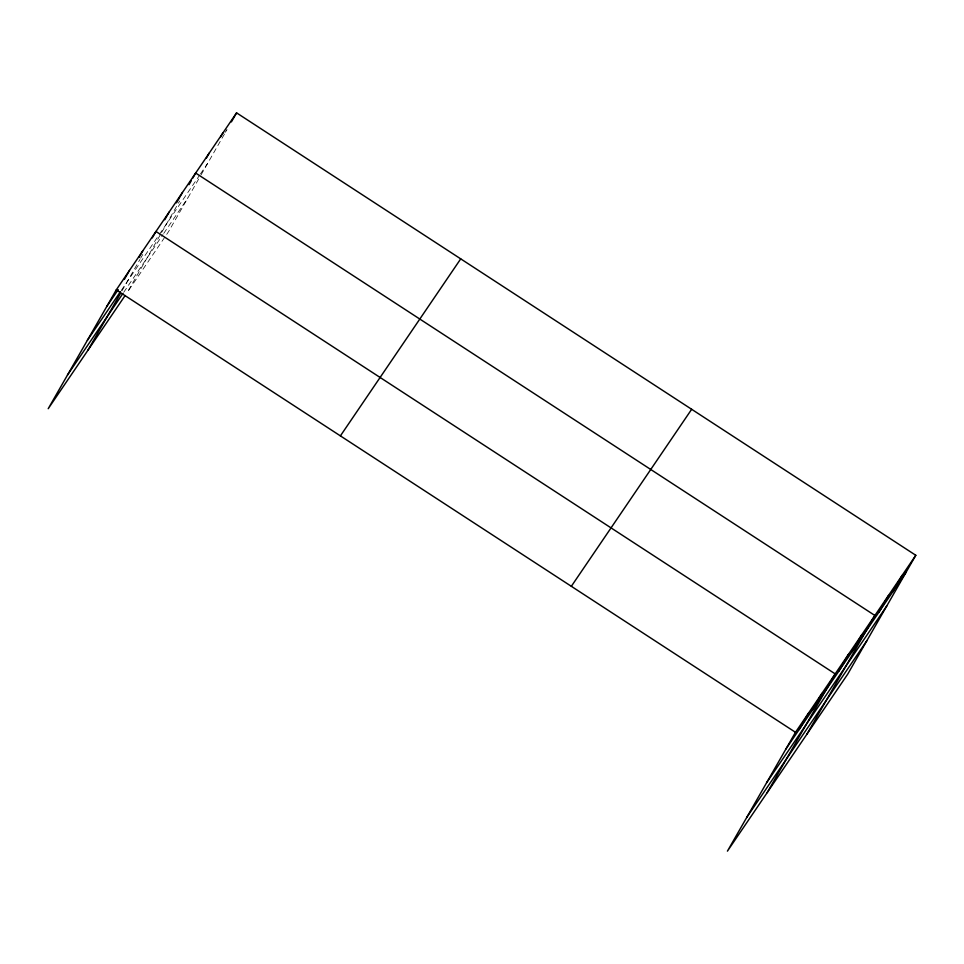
<?xml version="1.0" encoding="UTF-8"?>
<svg xmlns="http://www.w3.org/2000/svg" width="964" height="964" viewBox="0 0 964 964"><rect width="100%" height="100%" fill="white"/><g stroke="black" fill="none" stroke-linecap="round" stroke-linejoin="round"><path stroke-width="0.72" stroke-dasharray="4.82 3.62" d="M121.91 290.923L139.925 259.473M140.636 258.232L142.78 254.484M160.145 235.071L127.61 291.875L168.519 231.697L198.849 178.738M161.615 232.505L179.629 201.054M201.054 174.882L226.962 129.646L223.756 134.37M121.271 290.441L158.494 235.674M159.325 234.457L199.656 175.123M200.452 173.942L207.67 163.326M123.729 292.285L162.94 234.601M163.735 233.421L187.799 198.018"/><path stroke-width="1.45" d="M915.8 555.288L795.481 732.303L727.422 851.14L847.742 674.113L915.8 555.288L236.578 112.86L116.258 289.887L48.2 408.712L125.127 295.526M124.32 279.452L129.489 270.414M139.033 257.388L142.72 250.941M87.905 350.293L120.44 293.49M152.264 237.915L155.963 231.468L835.186 673.884L767.127 792.721M164.76 219.744L169.194 211.996M176.52 202.85L182.425 192.523M189.016 184.666L191.233 180.798M192.704 178.207L195.668 173.05L874.89 615.478L806.832 734.303M206.344 158.156L209.296 152.987M220.72 136.792L222.937 132.924M231.396 121.898L236.578 112.86M799.108 729.615L808.712 712.83M812.339 710.143L821.955 693.357M838.813 671.197L848.416 654.411M852.043 651.724L861.659 634.951M878.915 612.188L888.531 595.415M892.556 592.125L902.159 575.351M106.643 306.66L118.223 289.622M87.363 340.34L120.44 291.658M67.492 375.032L122.91 293.502M340.4 435.885L460.72 258.858M571.339 586.305L691.658 409.29M785.877 749.088L906.184 572.074M766.585 782.768L886.904 605.741M746.714 817.46L867.034 640.445M116.258 289.887L795.481 732.303"/></g></svg>
